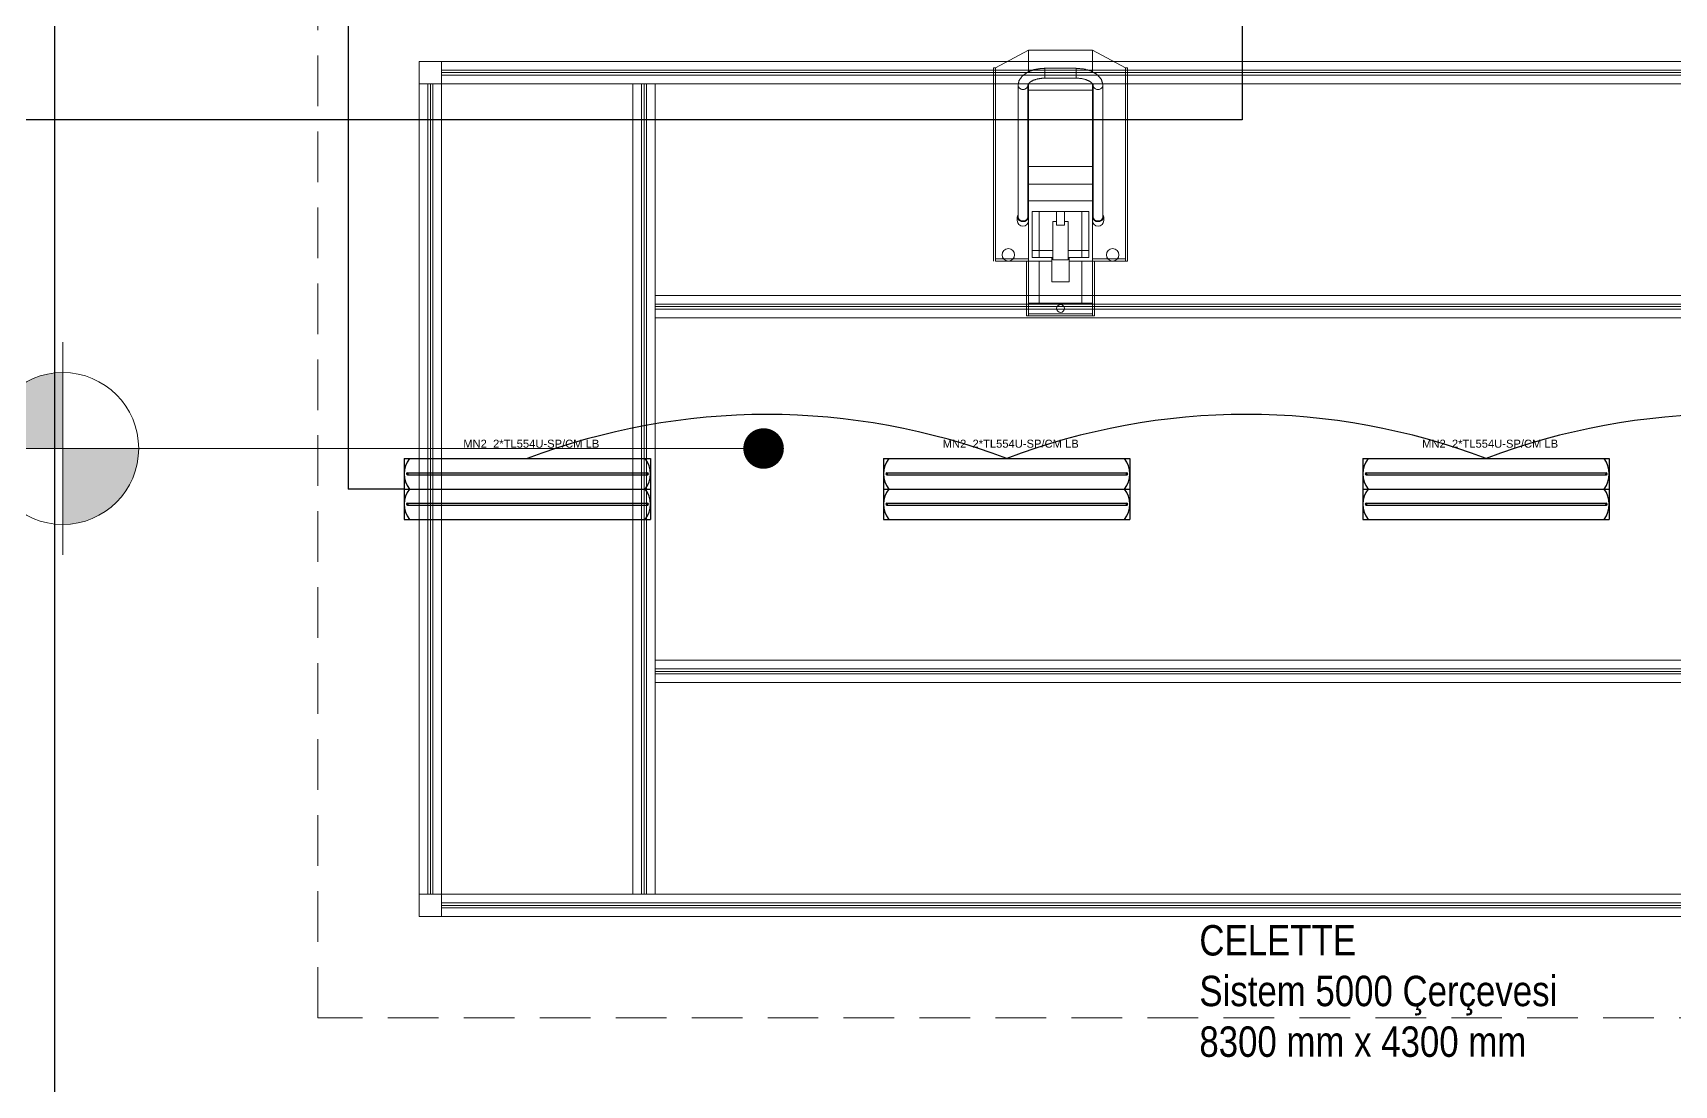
# Model space of a CAD drawing. Header units: metres. Extents: x -13316 to 152404, y -3899 to 30226.
# Drawn here: x 3919 to 4730, y 2066 to 2585 of the extents above; entities that cross this region are included whole.
import ezdxf
from ezdxf.enums import TextEntityAlignment as Align

# ---------------------------------------------------------------- set-up
doc = ezdxf.new("R2010")
doc.units = ezdxf.units.M
doc.header["$LTSCALE"] = 100
doc.header["$MEASUREMENT"] = 0
doc.linetypes.add('DOT2', pattern=[0.125, 0, -0.125])
doc.linetypes.add('HIDDEN', pattern=[0.375, 0.25, -0.125])
doc.layers.get('0').update_dxf_attribs({"color": 9, "lineweight": 9})
for name, color, linetype, lineweight in [('20', 9, 'DOT2', 9), ('21', 9, 'Continuous', 9), ('21_mahal200', 9, 'Continuous', 9), ('32-ekipman', 9, 'Continuous', 9), ('E-2x54 W SIVAÜSTÜ FLUORESAN YÜKSEK TAVAN ARMATÜRÜ', 7, 'Continuous', 30), ('E-KABLO', 7, 'Continuous', 30)]:
    doc.layers.add(name, color=color, linetype=linetype, lineweight=lineweight)
doc.styles.add('Arial', font='arial.ttf', dxfattribs={"height": 2.5})
doc.styles.add('MuuM_TEXT-ITALIC', font='ARIALNI.TTF')
doc.styles.add('MuuM_TEXT-STANDART', font='ARIALN.TTF')
doc.styles.get("Standard").update_dxf_attribs({"font": 'ARIALN.TTF'})
doc.dimstyles.new('MuuM_DIM200', dxfattribs={"dimscale": 20, "dimtxt": 2, "dimasz": 1, "dimexe": 1, "dimexo": 1, "dimgap": 1, "dimtad": 1, "dimdec": 1, "dimrnd": 0.5, "dimdsep": 46, "dimtxsty": 'MuuM_TEXT-STANDART', "dimblk": 'ARCHTICK', "dimcen": 0, "dimdle": 0.15, "dimclrd": 256, "dimclre": 256, "dimclrt": 256, "dimadec": 0, "dimazin": 0, "dimtfac": 5, "dimtdec": 1, "dimtix": 1, "dimtmove": 2, "dimatfit": 3, "dimldrblk": 'DOT', "dimfxl": 3, "dimfxlon": 1, "dimtolj": 1, "dimlwd": -1, "dimlwe": -1, "dimarcsym": 0})

# ---------------------------------------------------------------- blocks, each defined once
blk = doc.blocks.new('2x54 W SIVAÜSTÜ FLUORESAN YÜKSEK TAVAN ARMATÜRÜ')
at = {"layer": 'E-2x54 W SIVAÜSTÜ FLUORESAN YÜKSEK TAVAN ARMATÜRÜ', "color": 4}
for p, q in [((-60.8, 15), (-60.8, -15)), ((-60.8, 15), (60.8, 15)), ((60.8, 15), (60.8, 0)), ((-60, 0), (-15, 0)), ((15, 0), (60, 0)), ((60.8, 0), (60.8, -15)), ((-60.8, -15), (60.8, -15))]:
    blk.add_line(p, q, dxfattribs=at)
at = {"layer": 'E-2x54 W SIVAÜSTÜ FLUORESAN YÜKSEK TAVAN ARMATÜRÜ', "color": 7}
for p, q in [((-60.8, 0), (60.8, 0)), ((-59.27, 8.01), (59.32, 8.01)), ((-59.16, 7.01), (59.44, 7)), ((-59.27, -6.99), (59.32, -6.99)), ((-59.16, -7.99), (59.44, -8))]:
    blk.add_line(p, q, dxfattribs=at)
for centre in [(-59.23, 7.63), (-59.23, 7.33), (59.36, 7.63), (59.36, 7.33), (-59.23, -7.37), (-59.23, -7.67), (59.36, -7.37), (59.36, -7.67)]:
    blk.add_circle(centre, 0.11, dxfattribs=at)
for centre, radius, start, end in [((-48.66, 7.5), 12.14, 141.85995, 218.14005), ((48.66, 7.5), 12.14, 321.85995, 38.14005), ((-59.12, 7.51), 0.515, 106.86737, 266.76121), ((-59.32, 7.49), 0.519, 289.2244, 84.40418), ((59.47, 7.51), 0.515, 106.86737, 266.76121), ((59.27, 7.49), 0.519, 289.2244, 84.40418), ((-48.66, -7.5), 12.14, 141.85995, 218.14005), ((-59.12, -7.49), 0.515, 106.86737, 266.76121), ((-59.32, -7.51), 0.519, 289.2244, 84.40418), ((48.66, -7.5), 12.14, 321.85995, 38.14005), ((59.47, -7.49), 0.515, 106.86737, 266.76121), ((59.27, -7.51), 0.519, 289.2244, 84.40418)]:
    blk.add_arc(centre, radius, start, end, dxfattribs=at)
at = {"layer": 'E-2x54 W SIVAÜSTÜ FLUORESAN YÜKSEK TAVAN ARMATÜRÜ', "color": 7, "style": 'Arial'}
blk.add_text('MN2  2*TL554U-SP/CM LB', height=3.9508, dxfattribs=at).set_placement((-31.61, 20.4))
blk = doc.blocks.new('5000')
for p, q in [((-510.19, 16.58), (-526.55, 7.82)), ((-510.19, 5.99), (-510.19, 16.58)), ((-510.19, 16.58), (-478.69, 16.58)), ((-478.69, 16.58), (-462.33, 7.82)), ((-478.69, 16.58), (-478.69, 5.99)), ((11, 11), (-811, 11)), ((11, 11), (-811, 11)), ((-811, -411), (-811, 11)), ((-800, -411), (-800, 11)), ((11, 0), (-811, 0)), ((11, 0), (-811, 0)), ((-806.75, -400), (-806.75, 0)), ((-805.5, 0), (-805.5, -400)), ((-804.25, -400), (-804.25, 0)), ((0, 6.75), (-800, 6.75)), ((0, 6.75), (-800, 6.75)), ((0, 5.5), (-800, 5.5)), ((0, 5.5), (-800, 5.5)), ((0, 4.25), (-800, 4.25)), ((0, 4.25), (-799.9, 4.25)), ((-705.5, -400), (-705.5, 0)), ((-701.25, -400), (-701.25, 0)), ((-700, 0), (-700, -400)), ((-700, 0), (-700, -394.5)), ((-698.75, -400), (-698.75, 0)), ((-694.5, -400), (-694.5, 0)), ((-527.59, 7.82), (-527.59, -0.4)), ((-527.59, 7.82), (-526.55, 7.82)), ((-526.55, -0.4), (-526.55, 7.82)), ((-510.19, -3.08), (-510.19, 0.1)), ((-502.25, 7.63), (-486.63, 7.63)), ((-502.25, 4.16), (-502.25, 7.63)), ((-502.25, 2.79), (-502.25, 7.63)), ((-502.25, 2.79), (-502.25, 4.16)), ((-502.25, 2.79), (-486.63, 2.79)), ((-486.63, 4.16), (-486.63, 7.63)), ((-486.63, 7.63), (-486.63, 2.79)), ((-486.63, 2.79), (-486.63, 4.16)), ((-478.69, 0.1), (-478.69, -3.08)), ((-462.33, -0.4), (-462.33, 7.82)), ((-461.29, 7.82), (-462.33, 7.82)), ((-461.29, 7.82), (-461.29, -0.4)), ((-527.59, -0.4), (-527.59, -87.5)), ((-526.55, -87.5), (-526.55, -0.4)), ((-515.4, -65.72), (-515.4, -0.81)), ((-510.56, -65.72), (-510.56, -0.81)), ((-510.19, -3.08), (-478.69, -3.08)), ((-510.19, -40.76), (-510.19, -3.08)), ((-478.69, -3.08), (-478.69, -40.76)), ((-478.32, -0.81), (-478.32, -65.72)), ((-473.48, -0.81), (-473.48, -65.72)), ((-462.33, -87.5), (-462.33, -0.4)), ((-461.29, -0.4), (-461.29, -87.5)), ((-461.29, -0.4), (-461.29, -87.5)), ((-510.19, -40.76), (-478.69, -40.76)), ((-510.19, -49.49), (-510.19, -40.76)), ((-478.69, -40.76), (-478.69, -49.49)), ((-510.19, -49.49), (-478.69, -49.49)), ((-510.19, -57.81), (-510.19, -49.49)), ((-478.69, -49.49), (-478.69, -57.81)), ((-510.19, -65.68), (-510.19, -57.81)), ((-510.19, -57.81), (-478.69, -57.81)), ((-504.99, -63.01), (-508.42, -63.01)), ((-508.42, -63.01), (-508.42, -82.3)), ((-504.99, -63.01), (-504.99, -82.3)), ((-496.34, -63.01), (-504.99, -63.01)), ((-496.34, -63.01), (-492.54, -63.01)), ((-496.34, -69.81), (-496.34, -63.01)), ((-483.89, -63.01), (-492.54, -63.01)), ((-492.54, -63.01), (-492.54, -69.81)), ((-483.89, -82.3), (-483.89, -63.01)), ((-483.89, -63.01), (-480.46, -63.01)), ((-480.46, -63.01), (-480.46, -82.3)), ((-478.69, -57.81), (-478.69, -65.68)), ((-515.77, -65.72), (-515.77, -67.51)), ((-510.19, -67.51), (-510.19, -65.72)), ((-510.19, -87.5), (-510.19, -67.55)), ((-496.34, -67.94), (-498.22, -67.94)), ((-498.22, -67.94), (-498.22, -86.92)), ((-496.34, -69.81), (-492.54, -69.81)), ((-490.66, -67.94), (-492.54, -67.94)), ((-490.66, -86.92), (-490.66, -67.94)), ((-478.69, -65.72), (-478.69, -67.51)), ((-478.69, -67.55), (-478.69, -87.5)), ((-473.11, -67.51), (-473.11, -65.72)), ((-510.19, -86.46), (-526.55, -86.46)), ((-510.19, -87.5), (-526.55, -87.5)), ((-511.23, -87.5), (-511.23, -114.54)), ((-510.19, -114.54), (-510.19, -87.5)), ((-498.79, -87.5), (-510.19, -87.5)), ((-508.42, -85.73), (-508.42, -82.3)), ((-508.42, -82.3), (-504.99, -82.3)), ((-504.99, -82.3), (-508.42, -82.3)), ((-504.99, -85.73), (-508.42, -85.73)), ((-504.99, -82.3), (-498.22, -82.3)), ((-504.99, -82.3), (-504.99, -85.73)), ((-504.99, -82.3), (-504.99, -85.73)), ((-498.22, -85.73), (-504.99, -85.73)), ((-504.99, -108.3), (-504.99, -87.5)), ((-498.79, -97.75), (-498.79, -85.73)), ((-498.22, -85.73), (-498.79, -85.73)), ((-490.66, -86.92), (-498.22, -86.92)), ((-490.66, -82.3), (-483.89, -82.3)), ((-483.89, -85.73), (-490.66, -85.73)), ((-490.09, -85.73), (-490.66, -85.73)), ((-490.09, -85.73), (-490.09, -97.75)), ((-478.69, -87.5), (-490.09, -87.5)), ((-483.89, -82.3), (-483.89, -85.73)), ((-480.46, -82.3), (-483.89, -82.3)), ((-483.89, -82.3), (-483.89, -85.73)), ((-483.89, -82.3), (-480.46, -82.3)), ((-483.89, -85.73), (-480.46, -85.73)), ((-483.89, -108.3), (-483.89, -87.5)), ((-480.46, -85.73), (-480.46, -82.3)), ((-478.69, -86.46), (-462.33, -86.46)), ((-478.69, -87.5), (-462.33, -87.5)), ((-478.69, -114.54), (-478.69, -87.5)), ((-477.65, -87.5), (-477.65, -114.54)), ((-462.33, -86.46), (-462.33, -87.5)), ((-461.29, -87.5), (-462.33, -87.5)), ((-105.5, -104.5), (-694.5, -104.5)), ((-490.09, -97.75), (-498.79, -97.75)), ((-105.5, -108.75), (-694.5, -108.75)), ((-105.5, -110), (-694.5, -110)), ((-105.5, -111.25), (-694.5, -111.25)), ((-504.99, -108.3), (-510.19, -108.3)), ((-478.69, -108.3), (-510.19, -108.3)), ((-483.89, -108.3), (-478.69, -108.3)), ((-105.5, -115.5), (-694.5, -115.5)), ((-510.19, -114.54), (-511.23, -114.54)), ((-510.19, -113.5), (-510.19, -114.54)), ((-478.69, -113.5), (-510.19, -113.5)), ((-510.19, -114.54), (-478.69, -114.54)), ((-478.69, -113.5), (-478.69, -114.54)), ((-477.65, -114.54), (-478.69, -114.54)), ((-105.5, -284.5), (-694.5, -284.5)), ((-105.5, -288.75), (-694.5, -288.75)), ((-105.5, -290), (-694.5, -290)), ((-105.5, -291.25), (-694.5, -291.25)), ((-105.5, -295.5), (-694.5, -295.5)), ((11, -400), (-811, -400)), ((0, -404.25), (-800, -404.25)), ((11, -411), (-811, -411)), ((0, -405.5), (-800, -405.5)), ((0, -406.75), (-799.9, -406.75))]:
    blk.add_line(p, q)
for centre, radius in [((-520.17, -84.41), 3.09), ((-468.71, -84.41), 3.09), ((-494.44, -110.9), 1.9)]:
    blk.add_circle(centre, radius)
for centre in [(-512.98, -67.51), (-512.98, -67.51), (-475.9, -67.51), (-475.9, -67.51)]:
    blk.add_arc(centre, 2.79, 180, 0)
at = {"extrusion": (0, 0, -1)}
for centre, major_axis, start_param, end_param in [((-512.98, -0.81), (2.42, 0), 2.094395, 3.141593), ((-512.98, -0.81), (-2.42, 0), 3.141593, 6.283185), ((-512.98, -0.81), (2.42, 0), 0, 2.094395), ((-475.9, -0.81), (-2.42, 0), 4.18879, 6.283185), ((-475.9, -0.81), (2.42, 0), 0, 3.141593), ((-475.9, -0.81), (-2.42, 0), 3.141593, 4.18879), ((-512.98, -65.72), (2.79, 0), 5.759084, 9.948879), ((-475.9, -65.72), (-2.79, 0), 2.617491, 6.807287), ((-512.98, -65.72), (-2.42, 0), 3.141593, 6.283185), ((-475.9, -65.72), (2.42, 0), 0, 3.141593)]:
    blk.add_ellipse(centre, major_axis=major_axis, ratio=0.827531, start_param=start_param, end_param=end_param, dxfattribs=at)
for points, knots in [([(-515.4, -0.81), (-514.9, 1.56), (-513.4, 3.76), (-510.75, 5.7), (-507.47, 6.97), (-503.81, 7.57), (-502.25, 7.63)], [6.283185, 6.283185, 6.520063, 6.782596, 7.096755, 7.410914, 7.725073, 7.853982, 7.853982]), ([(-510.56, -0.81), (-510.36, -0.16), (-509.45, 0.82), (-507.96, 1.69), (-505.86, 2.39), (-503.31, 2.76), (-502.25, 2.79)], [6.283185, 6.283185, 6.597345, 6.911504, 7.180112, 7.455784, 7.740918, 7.853982, 7.853982]), ([(-486.63, 7.63), (-482.88, 7.3), (-479.41, 6.3), (-476.47, 4.64), (-474.33, 2.26), (-473.49, -0.45), (-473.48, -0.81)], [1.570796, 1.570796, 1.884956, 2.199115, 2.513274, 2.827433, 3.106883, 3.141593, 3.141593]), ([(-486.63, 2.79), (-483.95, 2.58), (-481.6, 1.96), (-479.83, 1.1), (-478.79, 0.21), (-478.36, -0.51), (-478.32, -0.81)], [1.570796, 1.570796, 1.861364, 2.149037, 2.428338, 2.697874, 2.978619, 3.141593, 3.141593])]:
    blk.add_open_spline(points, degree=1, knots=knots)
blk = doc.blocks.new('0_elevationtarget-p-bk')
h = blk.add_hatch(color=250)
h.paths.add_polyline_path([(1.875, 0, 0.414214), (0, 1.875), (0, 0)])
h.paths.add_polyline_path([(0, 0), (-1.875, 0, 0.414214), (0, -1.875)])
blk.add_line((0, -2.625), (0, 2.625))
blk.add_lwpolyline([(12.453, 0), (-3, 0)])
blk.add_circle((0, 0), 1.875)
at = {"style": 'Arial'}
blk.add_attdef('BITMISKOT', text='', height=2, dxfattribs=at).set_placement((4.5, 0), align=Align.BOTTOM_LEFT)
at = {"style": 'MuuM_TEXT-ITALIC'}
blk.add_attdef('FINISHINGFLOORLEVEL', text='', height=2, dxfattribs=at).set_placement((4.5, -0.592), align=Align.TOP_LEFT)
blk = doc.blocks.new('_ArchTick')
at = {"color": 0, "linetype": 'ByBlock', "const_width": 0.15}
blk.add_lwpolyline([(-0.5, -0.5), (0.5, 0.5)], dxfattribs=at)
blk = doc.blocks.new('_Dot')
at = {"color": 0, "linetype": 'ByBlock', "lineweight": -2}
blk.add_line((-0.5, 0), (-1, 0), dxfattribs=at)
at = {"color": 0, "linetype": 'ByBlock', "const_width": 0.5}
blk.add_lwpolyline([(-0.25, 0, 1), (0.25, 0, 1)], format="xyb", close=True, dxfattribs=at)
blk = doc.blocks.new('2.bod.Mimari')
at = {"layer": '20', "linetype": 'HIDDEN'}
blk.add_lwpolyline([(3740, -6329), (4662, -6329), (4662, -6851), (3740, -6851)], close=True, dxfattribs=at)
at = {"layer": '21'}
ref = blk.add_blockref('0_elevationtarget-p-bk', (3614.01, -6570), dxfattribs=dict(at, xscale=-20, yscale=20, zscale=20))
ref.add_attrib('FINISHINGFLOORLEVEL', '-13.70', dxfattribs={"layer": '0', "height": 40, "style": 'MuuM_TEXT-ITALIC'}).set_placement((3391.54, -6581.84), align=Align.TOP_LEFT)
at = {"layer": '32-ekipman', "ltscale": 2}
blk.add_blockref('5000', (4601, -6390), dxfattribs=at)
at = {"layer": '32-ekipman', "ltscale": 2, "insert": (4175.11, -6805.21), "char_height": 15, "width": 234.5272, "attachment_point": 1}
blk.add_mtext('CELETTE\\PSistem 5000 Çerçevesi\\P8300 mm x 4300 mm', dxfattribs=at)
at = {"layer": '21_mahal200'}
blk.add_leader([(3959.99, -6570), (3614.01, -6570)], dimstyle='MuuM_DIM200', override={"dimasz": 1, "dimfxl": 10}, dxfattribs=at)

msp = doc.modelspace()

# ---------------------------------------------------------------- linework, layer by layer
at = {"layer": 'E-KABLO', "color": 5}
msp.add_line((3930, 2720), (3930, 1920), dxfattribs=at)
at = {"layer": 'E-KABLO', "color": 6}
for p in [(4074.95, 2645), (4102.53, 2360)]:
    msp.add_line(p, (4074.95, 2360), dxfattribs=at)
at = {"layer": 'E-KABLO', "color": 4}
for p, q in [((4516.18, 2601.59), (4516.18, 2542.13)), ((4516.18, 2542.13), (3820, 2542.13))]:
    msp.add_line(p, q, dxfattribs=at)
at = {"layer": 'E-KABLO', "color": 6}
for centre, start, end in [((4281.67, 2064.83), 69.11733, 110.88267), ((4518.33, 2064.84), 69.11698, 110.88302), ((4755, 2064.84), 69.11698, 110.88302)]:
    msp.add_arc(centre, 331.97, start, end, dxfattribs=at)

# ---------------------------------------------------------------- block references
msp.add_blockref('2.bod.Mimari', (320, 8950))
at = {"layer": 'E-2x54 W SIVAÜSTÜ FLUORESAN YÜKSEK TAVAN ARMATÜRÜ', "color": 6}
for p in [(4163.33, 2360), (4400, 2360), (4636.67, 2360)]:
    msp.add_blockref('2x54 W SIVAÜSTÜ FLUORESAN YÜKSEK TAVAN ARMATÜRÜ', p, dxfattribs=at)

doc.saveas('drawing.dxf')
